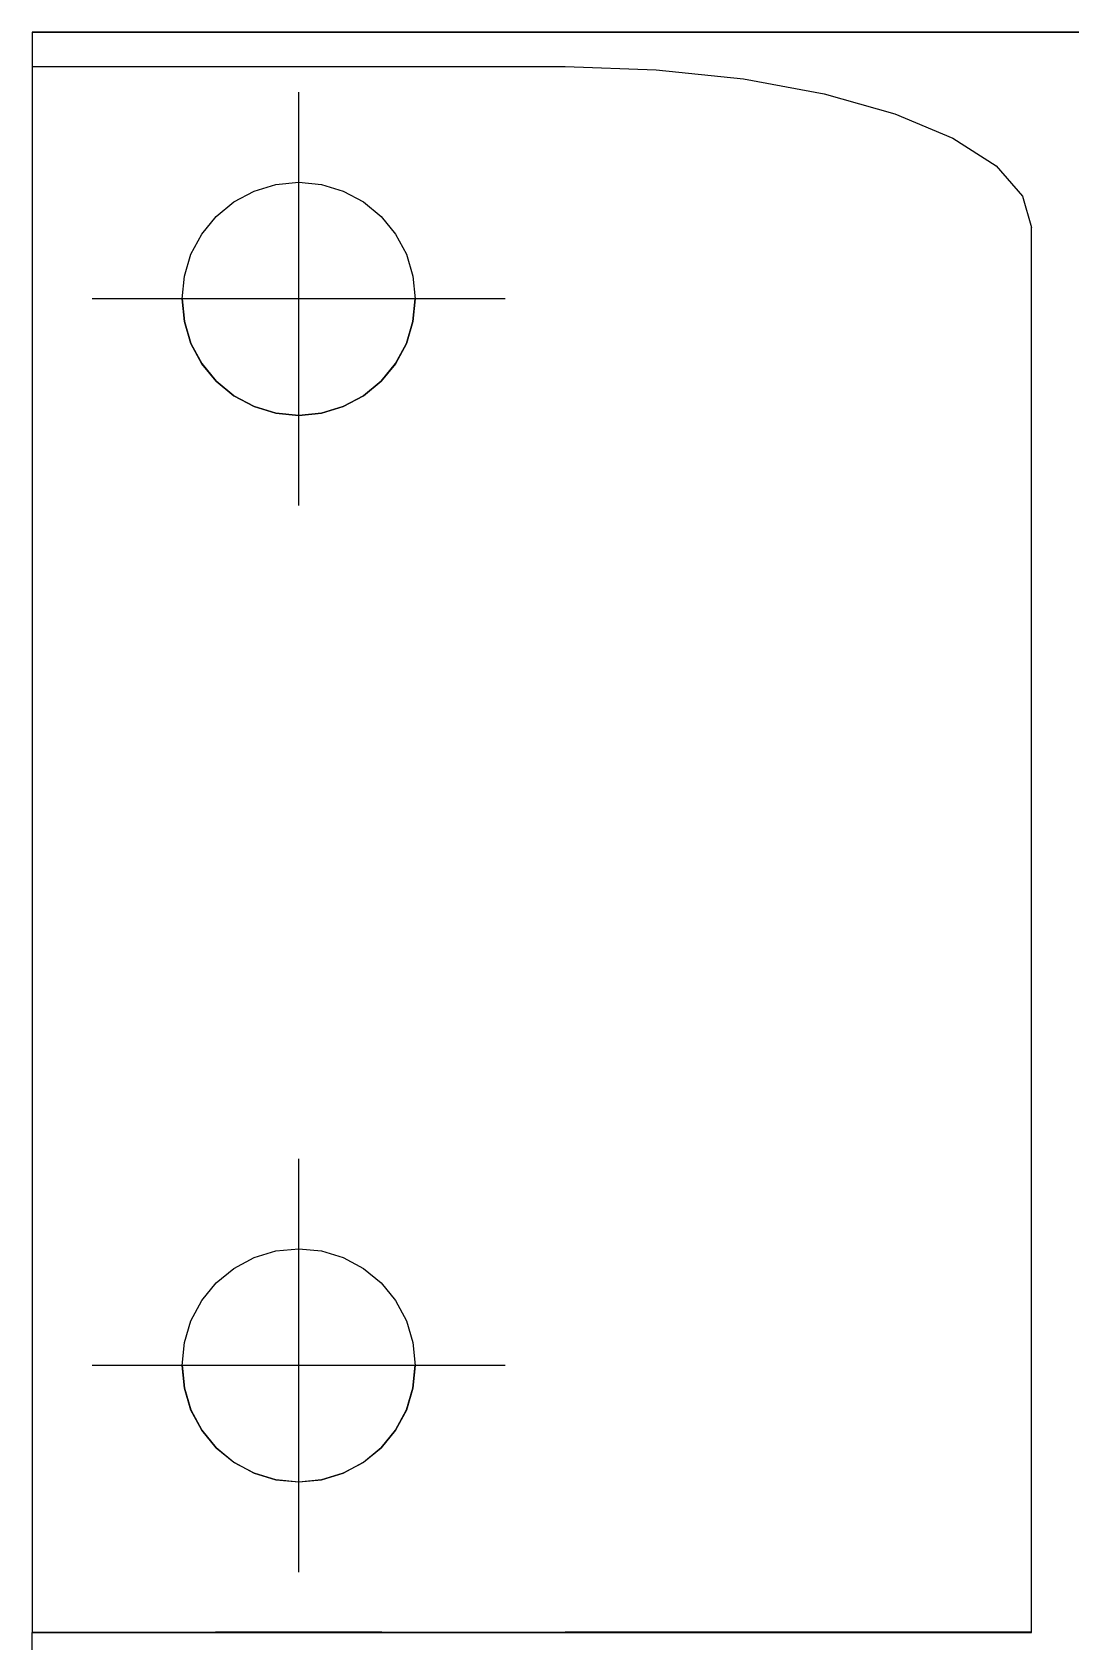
# Model space of a CAD drawing. Extents: x 0 to 698, y -8 to 617.
# Drawn here: x 293.9 to 309.49, y 310.73 to 334.87 of the extents above; entities that cross this region are included whole.
import ezdxf

# ---------------------------------------------------------------- set-up
doc = ezdxf.new("R2010")
doc.units = 0
doc.header["$LTSCALE"] = 0.5
doc.linetypes.add('CENTER', pattern=[50.8, 31.75, -6.35, 6.35, -6.35])
doc.layers.add('MSM_CENTER', color=1, linetype='CENTER')
doc.layers.add('MSM_CONTINUOUS', color=7, linetype='CONTINUOUS')

msp = doc.modelspace()

# ---------------------------------------------------------------- linework, layer by layer
at = {"layer": 'MSM_CENTER'}
for p, q in [((297.896, 327.772), (297.896, 333.972)), ((300.996, 330.872), (294.796, 330.872)), ((297.896, 311.772), (297.896, 317.972)), ((300.996, 314.872), (294.796, 314.872))]:
    msp.add_line(p, q, dxfattribs=at)
at = {"layer": 'MSM_CONTINUOUS'}
for p, q in [((333.896, 334.873), (293.896, 334.873)), ((293.896, 334.873), (293.896, 334.872)), ((293.896, 334.872), (333.896, 334.872)), ((293.896, 334.872), (293.896, 310.872)), ((293.896, 334.356), (301.896, 334.356)), ((301.896, 334.356), (303.262, 334.309)), ((303.262, 334.309), (304.575, 334.172)), ((304.575, 334.172), (305.785, 333.949)), ((305.785, 333.949), (306.846, 333.649)), ((306.846, 333.649), (307.716, 333.284)), ((307.716, 333.284), (308.363, 332.867)), ((308.363, 332.867), (308.761, 332.415)), ((297.226, 332.489), (297.555, 332.589)), ((297.555, 332.589), (297.896, 332.622)), ((297.896, 332.622), (298.237, 332.589)), ((298.237, 332.589), (298.566, 332.489)), ((296.658, 332.11), (296.924, 332.327)), ((296.924, 332.327), (297.226, 332.489)), ((298.566, 332.489), (298.868, 332.327)), ((298.868, 332.327), (299.133, 332.11)), ((308.761, 332.415), (308.896, 331.944)), ((296.441, 331.844), (296.658, 332.11)), ((299.133, 332.11), (299.351, 331.844)), ((296.279, 331.542), (296.441, 331.844)), ((299.351, 331.844), (299.513, 331.542)), ((308.896, 310.863), (308.896, 331.944)), ((296.18, 331.214), (296.279, 331.542)), ((299.513, 331.542), (299.612, 331.214)), ((296.146, 330.872), (296.18, 331.214)), ((299.612, 331.214), (299.646, 330.872)), ((296.146, 330.873), (296.18, 330.531)), ((296.18, 330.531), (296.146, 330.872)), ((299.612, 330.531), (299.646, 330.873)), ((299.646, 330.872), (299.612, 330.531)), ((296.279, 330.202), (296.18, 330.531)), ((296.18, 330.531), (296.279, 330.203)), ((299.513, 330.203), (299.612, 330.531)), ((299.612, 330.531), (299.513, 330.202)), ((296.279, 330.203), (296.441, 329.901)), ((296.441, 329.9), (296.279, 330.202)), ((299.351, 329.901), (299.513, 330.203)), ((299.513, 330.202), (299.351, 329.9)), ((296.441, 329.901), (296.658, 329.635)), ((296.658, 329.635), (296.441, 329.9)), ((299.133, 329.635), (299.351, 329.901)), ((299.351, 329.9), (299.133, 329.635)), ((296.924, 329.417), (296.658, 329.635)), ((296.658, 329.635), (296.924, 329.418)), ((298.868, 329.418), (299.133, 329.635)), ((299.133, 329.635), (298.868, 329.417)), ((296.924, 329.418), (297.226, 329.256)), ((297.226, 329.255), (296.924, 329.417)), ((298.566, 329.256), (298.868, 329.418)), ((298.868, 329.417), (298.566, 329.255)), ((297.226, 329.256), (297.555, 329.156)), ((297.555, 329.156), (297.226, 329.255)), ((297.896, 329.122), (297.555, 329.156)), ((297.555, 329.156), (297.896, 329.123)), ((297.896, 329.123), (298.237, 329.156)), ((298.237, 329.156), (297.896, 329.122)), ((298.237, 329.156), (298.566, 329.256)), ((298.566, 329.255), (298.237, 329.156)), ((297.226, 316.489), (297.555, 316.589)), ((297.555, 316.589), (297.896, 316.622)), ((297.896, 316.622), (298.237, 316.589)), ((298.237, 316.589), (298.566, 316.489)), ((296.924, 316.327), (297.226, 316.489)), ((298.566, 316.489), (298.868, 316.327)), ((296.441, 315.844), (296.658, 316.11)), ((296.658, 316.11), (296.924, 316.327)), ((298.868, 316.327), (299.133, 316.11)), ((299.133, 316.11), (299.351, 315.844)), ((296.279, 315.542), (296.441, 315.844)), ((299.351, 315.844), (299.513, 315.542)), ((296.18, 315.214), (296.279, 315.542)), ((299.513, 315.542), (299.612, 315.214)), ((296.146, 314.872), (296.18, 315.214)), ((299.612, 315.214), (299.646, 314.872)), ((296.146, 314.873), (296.18, 314.531)), ((296.18, 314.531), (296.146, 314.872)), ((299.612, 314.531), (299.646, 314.873)), ((299.646, 314.872), (299.612, 314.531)), ((296.279, 314.202), (296.18, 314.531)), ((296.18, 314.531), (296.279, 314.203)), ((299.612, 314.531), (299.513, 314.202)), ((299.513, 314.203), (299.612, 314.531)), ((296.279, 314.203), (296.441, 313.901)), ((296.441, 313.9), (296.279, 314.202)), ((299.351, 313.901), (299.513, 314.203)), ((299.513, 314.202), (299.351, 313.9)), ((296.441, 313.901), (296.658, 313.635)), ((296.658, 313.635), (296.441, 313.9)), ((299.133, 313.635), (299.351, 313.901)), ((299.351, 313.9), (299.133, 313.635)), ((296.924, 313.417), (296.658, 313.635)), ((296.658, 313.635), (296.924, 313.418)), ((299.133, 313.635), (298.868, 313.417)), ((298.868, 313.418), (299.133, 313.635)), ((296.924, 313.418), (297.226, 313.256)), ((297.226, 313.255), (296.924, 313.417)), ((297.226, 313.256), (297.555, 313.156)), ((297.555, 313.156), (297.226, 313.255)), ((298.237, 313.156), (298.566, 313.256)), ((298.566, 313.255), (298.237, 313.156)), ((298.566, 313.256), (298.868, 313.418)), ((298.868, 313.417), (298.566, 313.255)), ((297.896, 313.122), (297.555, 313.156)), ((297.555, 313.156), (297.896, 313.123)), ((298.237, 313.156), (297.896, 313.122)), ((297.896, 313.123), (298.237, 313.156)), ((293.896, 310.872), (293.896, 310.863)), ((293.896, 310.872), (301.896, 310.872)), ((293.896, 306.357), (293.896, 310.863)), ((293.896, 310.863), (308.896, 310.863)), ((296.18, 310.865), (296.146, 310.865)), ((296.146, 310.865), (296.18, 310.865)), ((296.279, 310.865), (296.18, 310.865)), ((296.18, 310.865), (296.279, 310.865)), ((296.441, 310.865), (296.279, 310.865)), ((296.279, 310.865), (296.441, 310.865)), ((296.441, 310.865), (296.658, 310.866)), ((296.658, 310.865), (296.441, 310.865)), ((296.646, 310.868), (296.67, 310.868)), ((296.67, 310.868), (296.646, 310.868)), ((296.646, 310.863), (296.67, 310.863)), ((296.67, 310.863), (296.646, 310.863)), ((296.658, 310.866), (296.924, 310.866)), ((296.924, 310.865), (296.658, 310.865)), ((296.67, 310.868), (296.741, 310.867)), ((296.741, 310.868), (296.67, 310.868)), ((296.67, 310.863), (296.741, 310.863)), ((296.741, 310.863), (296.67, 310.863)), ((296.857, 310.868), (296.741, 310.868)), ((296.741, 310.867), (296.857, 310.867)), ((296.741, 310.863), (296.857, 310.863)), ((296.857, 310.863), (296.741, 310.863)), ((297.012, 310.868), (296.857, 310.868)), ((296.857, 310.867), (297.012, 310.867)), ((296.857, 310.863), (297.012, 310.863)), ((297.012, 310.863), (296.857, 310.863)), ((296.924, 310.866), (297.226, 310.866)), ((297.226, 310.865), (296.924, 310.865)), ((297.201, 310.868), (297.012, 310.868)), ((297.012, 310.867), (297.201, 310.867)), ((297.012, 310.863), (297.201, 310.863)), ((297.201, 310.863), (297.012, 310.863)), ((297.418, 310.868), (297.201, 310.868)), ((297.201, 310.867), (297.418, 310.867)), ((297.201, 310.863), (297.418, 310.863)), ((297.418, 310.863), (297.201, 310.863)), ((297.226, 310.866), (297.555, 310.866)), ((297.555, 310.865), (297.226, 310.865)), ((297.652, 310.868), (297.418, 310.868)), ((297.418, 310.867), (297.652, 310.867)), ((297.418, 310.863), (297.652, 310.863)), ((297.652, 310.863), (297.418, 310.863)), ((297.555, 310.866), (297.896, 310.866)), ((297.896, 310.865), (297.555, 310.865)), ((297.896, 310.868), (297.652, 310.868)), ((297.652, 310.867), (297.896, 310.867)), ((297.652, 310.863), (297.896, 310.863)), ((297.896, 310.863), (297.652, 310.863)), ((298.14, 310.868), (297.896, 310.868)), ((297.896, 310.867), (298.14, 310.867)), ((297.896, 310.866), (298.237, 310.866)), ((298.237, 310.865), (297.896, 310.865)), ((297.896, 310.863), (298.14, 310.863)), ((298.14, 310.863), (297.896, 310.863)), ((298.374, 310.868), (298.14, 310.868)), ((298.14, 310.867), (298.374, 310.867)), ((298.14, 310.863), (298.374, 310.863)), ((298.374, 310.863), (298.14, 310.863)), ((298.237, 310.866), (298.566, 310.866)), ((298.566, 310.865), (298.237, 310.865)), ((298.59, 310.868), (298.374, 310.868)), ((298.374, 310.867), (298.59, 310.867)), ((298.374, 310.863), (298.59, 310.863)), ((298.59, 310.863), (298.374, 310.863)), ((298.566, 310.866), (298.868, 310.866)), ((298.868, 310.865), (298.566, 310.865)), ((298.78, 310.868), (298.59, 310.868)), ((298.59, 310.867), (298.78, 310.867)), ((298.59, 310.863), (298.78, 310.863)), ((298.78, 310.863), (298.59, 310.863)), ((298.935, 310.868), (298.78, 310.868)), ((298.78, 310.867), (298.935, 310.867)), ((298.78, 310.863), (298.935, 310.863)), ((298.935, 310.863), (298.78, 310.863)), ((298.868, 310.866), (299.133, 310.866)), ((299.133, 310.865), (298.868, 310.865)), ((299.051, 310.868), (298.935, 310.868)), ((298.935, 310.867), (299.051, 310.867)), ((298.935, 310.863), (299.051, 310.863)), ((299.051, 310.863), (298.935, 310.863)), ((299.051, 310.867), (299.122, 310.868)), ((299.122, 310.868), (299.051, 310.868)), ((299.051, 310.863), (299.122, 310.863)), ((299.122, 310.863), (299.051, 310.863)), ((299.122, 310.868), (299.146, 310.868)), ((299.146, 310.868), (299.122, 310.868)), ((299.122, 310.863), (299.146, 310.863)), ((299.146, 310.863), (299.122, 310.863)), ((299.133, 310.866), (299.351, 310.865)), ((299.351, 310.865), (299.133, 310.865)), ((299.513, 310.865), (299.351, 310.865)), ((299.351, 310.865), (299.513, 310.865)), ((299.612, 310.865), (299.513, 310.865)), ((299.513, 310.865), (299.612, 310.865)), ((299.646, 310.865), (299.612, 310.865)), ((299.612, 310.865), (299.646, 310.865)), ((303.262, 310.872), (301.896, 310.872)), ((304.575, 310.872), (303.262, 310.872)), ((305.785, 310.872), (304.575, 310.872)), ((306.846, 310.872), (305.785, 310.872)), ((307.716, 310.872), (306.846, 310.872)), ((308.363, 310.872), (307.716, 310.872)), ((308.761, 310.871), (308.363, 310.872)), ((308.896, 310.871), (308.761, 310.871))]:
    msp.add_line(p, q, dxfattribs=at)

doc.saveas('drawing.dxf')
